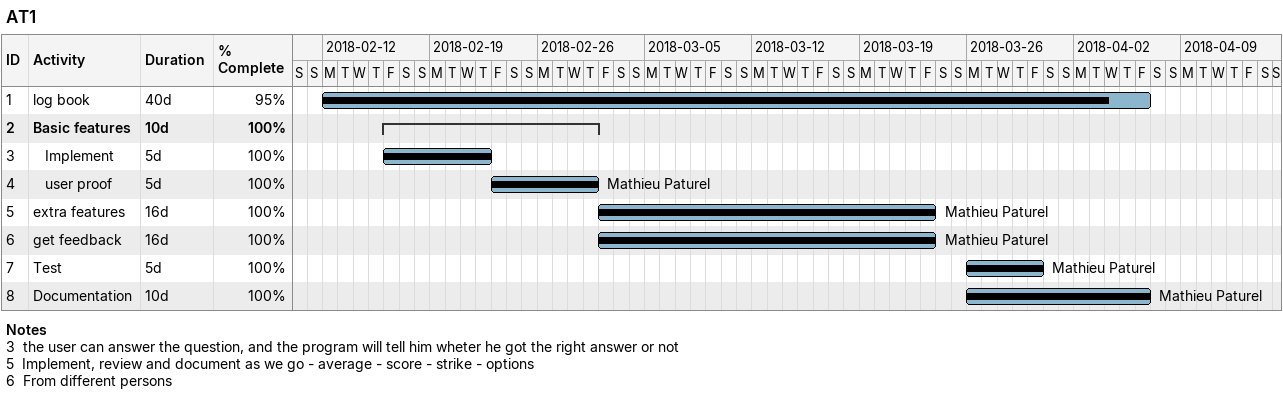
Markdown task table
AT1

| ID | Level | Task | Duration | Start | Finish | Resources | % complete |
|---|---|---|---|---|---|---|---|
| 1 | 1 | log book | 40d | 2018-02-12 | 2018-04-06 |  | 95 |
| 2 | 1 | **Basic features** | 10d | 2018-02-16 | 2018-03-01 |  | 100 |
| 3 | 2 | Implement | 5d | 2018-02-16 | 2018-02-22 |  | 100 |
| 4 | 2 | user proof | 5d | 2018-02-23 | 2018-03-01 | Mathieu Paturel | 100 |
| 5 | 1 | extra features | 16d | 2018-03-02 | 2018-03-23 | Mathieu Paturel | 100 |
| 6 | 1 | get feedback | 16d | 2018-03-02 | 2018-03-23 | Mathieu Paturel | 100 |
| 7 | 1 | Test | 5d | 2018-03-26 | 2018-03-30 | Mathieu Paturel | 100 |
| 8 | 1 | Documentation | 10d | 2018-03-26 | 2018-04-06 | Mathieu Paturel | 100 |

Notes
- 3: the user can answer the question, and the program will tell him wheter he got the right answer or not
- 5: Implement, review and document as we go - average - score - strike - options
- 6: From different persons
